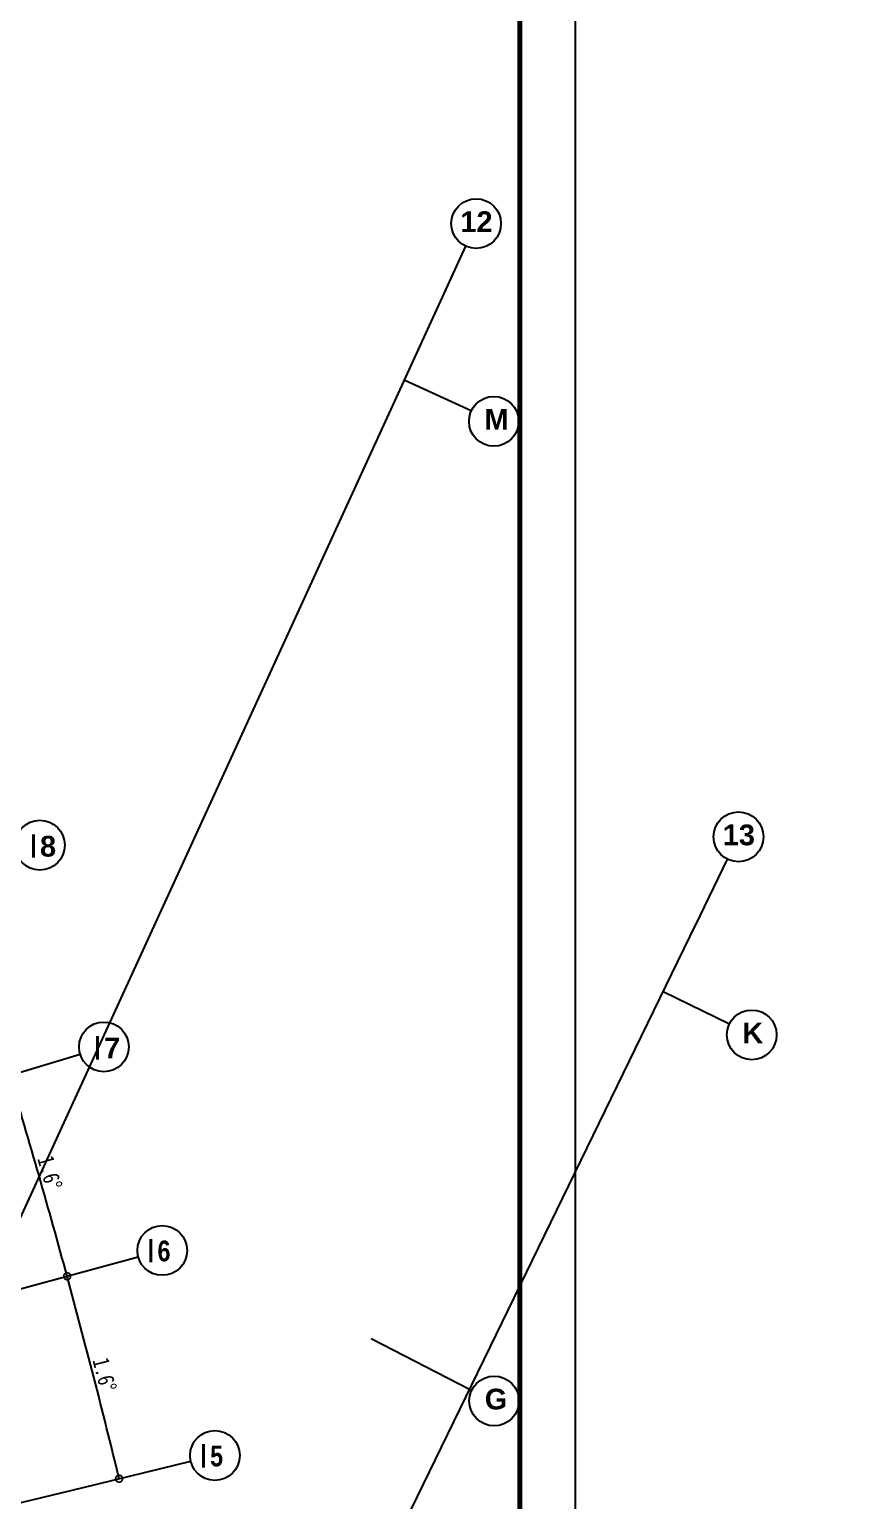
# Model space of a CAD drawing. Extents: x 23618587 to 48466785, y 42305484 to 86624613.
# Drawn here: x 24384803 to 24407137, y 43063849 to 43103759 of the extents above; entities that cross this region are included whole.
import ezdxf

# ---------------------------------------------------------------- set-up
doc = ezdxf.new("R2010")
doc.units = 0
doc.header["$MEASUREMENT"] = 0
doc.layers.get('0').update_dxf_attribs({"linetype": 'CONTINUOUS'})
doc.layers.get('DEFPOINTS').update_dxf_attribs({"linetype": 'CONTINUOUS'})
doc.layers.add('AC-W', color=7, linetype='CONTINUOUS')
doc.layers.add('FRAME', color=7, linetype='CONTINUOUS')
doc.styles.add('Q200', font='SimSun.ttf', dxfattribs={"width": 0.8, "height": 450})
doc.styles.add('T-SG-01$0$Arial', font='ARIALBD.TTF')
doc.dimstyles.new('Q2', dxfattribs={"dimscale": 150, "dimtxt": 2.5, "dimasz": 2.5, "dimexe": 0, "dimexo": 0, "dimgap": 0.5, "dimtad": 1, "dimdec": 4, "dimdsep": 46, "dimtxsty": 'Q200', "dimblk1": 'DOTSMALL', "dimblk2": 'DOTSMALL', "dimsah": 1, "dimcen": 2.5, "dimadec": 0, "dimazin": 0, "dimtfac": 1, "dimtdec": 3, "dimtmove": 2, "dimatfit": 3, "dimldrblk": 'DOTSMALL', "dimfxl": 1, "dimtolj": 1, "dimtzin": 10, "dimarcsym": 0})

# ---------------------------------------------------------------- blocks, each defined once
blk = doc.blocks.new('_DOTSMALL')
at = {"color": 0, "linetype": 'ByBlock', "const_width": 0.5}
blk.add_lwpolyline([(-0.0625, 0, 1), (0.0625, 0, 1)], format="xyb", close=True, dxfattribs=at)
blk = doc.blocks.new('*D155')
at = {"color": 0, "linetype": 'ByBlock'}
blk.add_arc((24189928, 43016710), 203000, 13.6, 15.2, dxfattribs=at)
at = {"layer": 'DEFPOINTS', "color": 0, "linetype": 'ByBlock'}
for p in [(24387757, 43070458), (24384862, 43069672), (24386783, 43066278), (24389180, 43064914), (24386264, 43064208)]:
    blk.add_point(p, dxfattribs=at)
at = {"color": 0, "linetype": 'ByBlock', "xscale": 375, "yscale": 375, "zscale": 375}
for p, rotation in [((24385827, 43069934), 105.2000000000433), ((24387236, 43064443), 283.5999999996486)]:
    blk.add_blockref('_DOTSMALL', p, dxfattribs=dict(at, rotation=rotation))
at = {"color": 0, "linetype": 'ByBlock', "insert": (24386841, 43067268), "char_height": 450, "attachment_point": 5, "rotation": 284.4, "style": 'Q200'}
blk.add_mtext('\\A1;1.6°', dxfattribs=at)
blk = doc.blocks.new('*D156')
at = {"color": 0, "linetype": 'ByBlock'}
blk.add_arc((24189928, 43016710), 203000, 15.2, 16.8, dxfattribs=at)
at = {"layer": 'DEFPOINTS', "color": 0, "linetype": 'ByBlock'}
for p in [(24386179, 43075961), (24383307, 43075094), (24385323, 43071755), (24387757, 43070458), (24384862, 43069672)]:
    blk.add_point(p, dxfattribs=at)
at = {"color": 0, "linetype": 'ByBlock', "xscale": 375, "yscale": 375, "zscale": 375}
for p, rotation in [((24384264, 43075383), 106.7999999998313), ((24385827, 43069934), 285.199999999871)]:
    blk.add_blockref('_DOTSMALL', p, dxfattribs=dict(at, rotation=rotation))
at = {"color": 0, "linetype": 'ByBlock', "insert": (24385353, 43072747), "char_height": 450, "attachment_point": 5, "rotation": 286, "style": 'Q200'}
blk.add_mtext('\\A1;1.6°', dxfattribs=at)
blk = doc.blocks.new('*D158')
at = {"color": 0, "linetype": 'ByBlock'}
blk.add_arc((24189928, 43016710), 203000, 16.8, 18.4, dxfattribs=at)
at = {"layer": 'DEFPOINTS', "color": 0, "linetype": 'ByBlock'}
for p in [(24384448, 43081418), (24381601, 43080471), (24383710, 43077189), (24386179, 43075961), (24383307, 43075094)]:
    blk.add_point(p, dxfattribs=at)
at = {"color": 0, "linetype": 'ByBlock', "xscale": 375, "yscale": 375, "zscale": 375}
for p, rotation in [((24382550, 43080786), 108.4000000003985), ((24384264, 43075383), 286.8000000007253)]:
    blk.add_blockref('_DOTSMALL', p, dxfattribs=dict(at, rotation=rotation))
at = {"color": 0, "linetype": 'ByBlock', "insert": (24383712, 43078181), "char_height": 450, "attachment_point": 5, "rotation": 287.6, "style": 'Q200'}
blk.add_mtext('\\A1;1.6°', dxfattribs=at)

msp = doc.modelspace()

# ---------------------------------------------------------------- linework, layer by layer
at = {"layer": 'AC-W', "color": 7}
for p, q in [((24395807.34869, 43096059.96585), (24396640.9264, 43097877.97251)), ((24396791.77765, 43093408.38149), (24394973.77099, 43094241.95919)), ((24402870.78791, 43079450.92703), (24403746.02456, 43081249.2487)), ((24403793.87291, 43076777.36872), (24401995.55125, 43077652.60537)), ((24383306.78731, 43075093.93277), (24386178.7458, 43075961.02816)), ((24384861.58069, 43069671.72387), (24387756.63017, 43070458.2914)), ((24396744.13131, 43066862.67541), (24394077.60799, 43068237.32204)), ((24386264.37092, 43064208.21663), (24389180.25392, 43064913.64297))]:
    msp.add_line(p, q, dxfattribs=at)
at = {"layer": 'AC-W', "color": 7, "ltscale": 1500}
for p, q in [((24375718.12608, 43052246.00535), (24395807.34869, 43096059.96585)), ((24387029.00443, 43046901.30497), (24402892.66882, 43079495.88508)), ((24382931.5477, 43069147.34551), (24384861.58069, 43069671.72387)), ((24384320.44892, 43063737.9324), (24386264.37092, 43064208.21663)), ((24384320.44892, 43063737.9324), (24386264.37092, 43064208.21663))]:
    msp.add_line(p, q, dxfattribs=at)
at = {"layer": 'AC-W', "color": 7}
for centre in [(24396922.25887, 43098491.54976), (24397405.3549, 43093127.04901), (24385088.3225, 43081630.62546), (24404041.41693, 43081856.18226), (24404400.80647, 43076481.97635), (24386824.93646, 43076156.12462), (24388408.0163, 43070635.2691), (24397412.30213, 43066550.89297), (24389836.3276, 43065072.36389)]:
    msp.add_circle(centre, 675, dxfattribs=at)
for centre, radius, start, end in [((24148759.7883, 42835660.74182), 530172.67138, 79.4743453433, 79.4743453433), ((24148766.30591, 42835659.45113), 530172.67138, 78.1227654299, 78.1227654299), ((24148779.34207, 42835656.52904), 530172.67138, 76.2090487924, 76.2090487924), ((24250691.48308, 42794327.48488), 297341.43767, 62.5472841683, 71.5346819942), ((24250770.98911, 42794482.85935), 297216.90584, 62.5471069108, 71.5297302477), ((24250884.36258, 42794704.23545), 296843.19215, 62.5467504605, 71.5233762093), ((24250890.41863, 42794716.25293), 297029.735, 62.5468404092, 71.5223058009)]:
    msp.add_arc(centre, radius, start, end, dxfattribs=at)
at = {"layer": 'AC-W', "color": 7, "ltscale": 1500}
for centre, radius, start, end in [((24189928.2488, 43016709.50978), 200000, 8.5607712086, 29.6), ((24149392.33084, 42558636.58887), 543222.67138, 63.9037521028, 74.1419663262)]:
    msp.add_arc(centre, radius, start, end, dxfattribs=at)
at = {"layer": 'FRAME'}
msp.add_lwpolyline([(24221262.63462, 43033036.28865), (24221262.63462, 43159186.28865), (24399612.63462, 43159186.28865), (24399612.63462, 43033036.28865)], close=True, dxfattribs=at)
at = {"layer": 'FRAME', "const_width": 135}
msp.add_lwpolyline([(24225012.63462, 43034536.28865), (24225012.63462, 43157686.28865), (24398112.63462, 43157686.28865), (24398112.63462, 43034536.28865)], close=True, dxfattribs=at)

# ---------------------------------------------------------------- texts
at = {"layer": 'AC-W', "color": 7, "style": 'T-SG-01$0$Arial'}
for s, height, p in [('12', 562.5, (24396495.72036, 43098263.01024)), ('M', 562.5, (24397150.56639, 43092898.50949)), ('13', 562.5, (24403614.12842, 43081627.64274)), ('Ⅰ', 637.5, (24384475.77741, 43081288.05634)), ('8', 562.5, (24385089.9651, 43081319.55621)), ('K', 562.5, (24404146.01796, 43076253.43683)), ('Ⅰ', 637.5, (24386212.39137, 43075813.5555)), ('7', 562.5, (24386826.57906, 43075845.05537)), ('Ⅰ', 637.5, (24387664.84991, 43070308.41374)), ('G', 562.5, (24397157.51361, 43066322.35345)), ('Ⅰ', 637.5, (24389093.1612, 43064745.50854))]:
    msp.add_text(s, height=height, dxfattribs=at).set_placement(p)
at = {"layer": 'AC-W', "color": 7, "style": 'T-SG-01$0$Arial', "width": 0.8}
for s, p in [('6', (24388279.0376, 43070339.91361)), ('5', (24389707.34889, 43064777.00841))]:
    msp.add_text(s, height=562.5, dxfattribs=at).set_placement(p)

# ---------------------------------------------------------------- dimensions: what is measured, and where the dimension line sits
at = {"layer": 'AC-W', "color": 7}
for base, line1, line2, picture, middle in [((24383709.53815, 43077189.35683), ((24381601.20316, 43080470.61525), (24384447.83119, 43081417.56236)), ((24383306.78731, 43075093.93277), (24386178.7458, 43075961.02816)), '*D158', (24383711.91157, 43078181.30857)), ((24385322.68218, 43071755.0855), ((24384861.58069, 43069671.72387), (24387756.63017, 43070458.2914)), ((24383306.78731, 43075093.93277), (24386178.7458, 43075961.02816)), '*D156', (24385352.75159, 43072746.58422)), ((24386783.46351, 43066277.89128), ((24384861.58069, 43069671.72387), (24387756.63017, 43070458.2914)), ((24386264.37092, 43064208.21663), (24389180.25392, 43064913.64297)), '*D155', (24386841.20546, 43067268.16384))]:
    dim = msp.add_angular_dim_2l(base=base, line1=line1, line2=line2, dimstyle='Q2', override={"dimadec": 4, "dimazin": 2}, dxfattribs=at)
    dim.commit()
    dim.dimension.update_dxf_attribs({"geometry": picture, "text_midpoint": middle})

doc.saveas('drawing.dxf')
